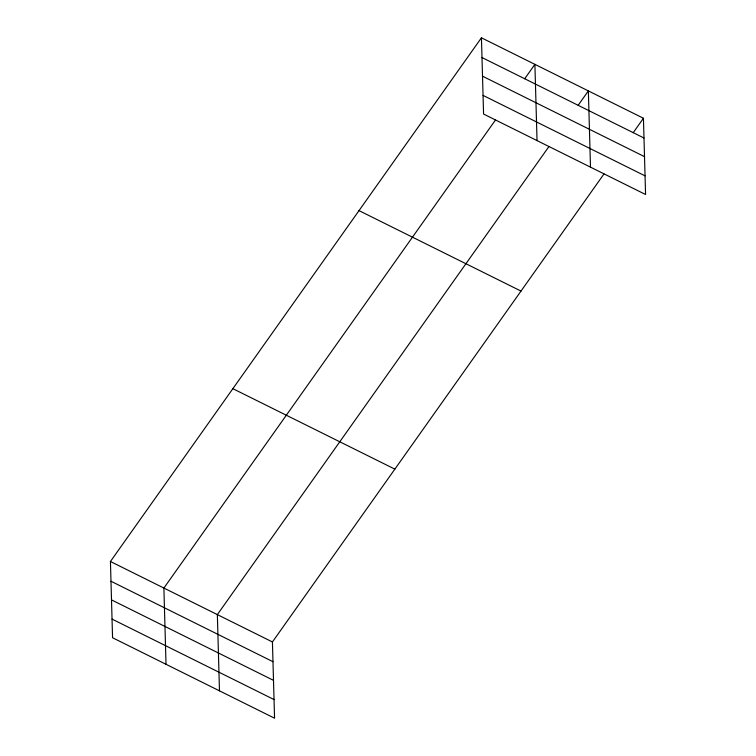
<?xml version="1.0" encoding="UTF-8"?>
<svg xmlns="http://www.w3.org/2000/svg" width="756" height="756" viewBox="0 0 756 756"><rect width="100%" height="100%" fill="white"/><g stroke="black" fill="none" stroke-linecap="round" stroke-linejoin="round"><path stroke-width="1.13" d="M603.987 173.946L272.425 641.957L274.56 718.2L112.559 637.743L110.433 561.5L481.44 37.8L643.441 118.257L645.567 194.5L483.575 114.043L481.44 37.8M495.454 120.034L163.891 588.055L166.018 664.297M524.702 78.756L534.898 64.354L537.034 140.588M548.913 146.588L217.35 614.609L219.476 690.842M578.16 105.301L588.357 90.9L590.493 167.142M633.235 132.659L643.441 118.257M481.997 57.55L643.989 138.008M482.517 76.195L644.509 156.653M483.056 95.398L645.048 175.855M359.015 210.622L521.007 291.079M232.867 388.678L394.859 469.136M110.433 561.5L272.425 641.957M110.981 581.251L272.982 661.708M111.51 599.895L273.502 680.353M112.039 619.098L274.031 699.555"/></g></svg>
